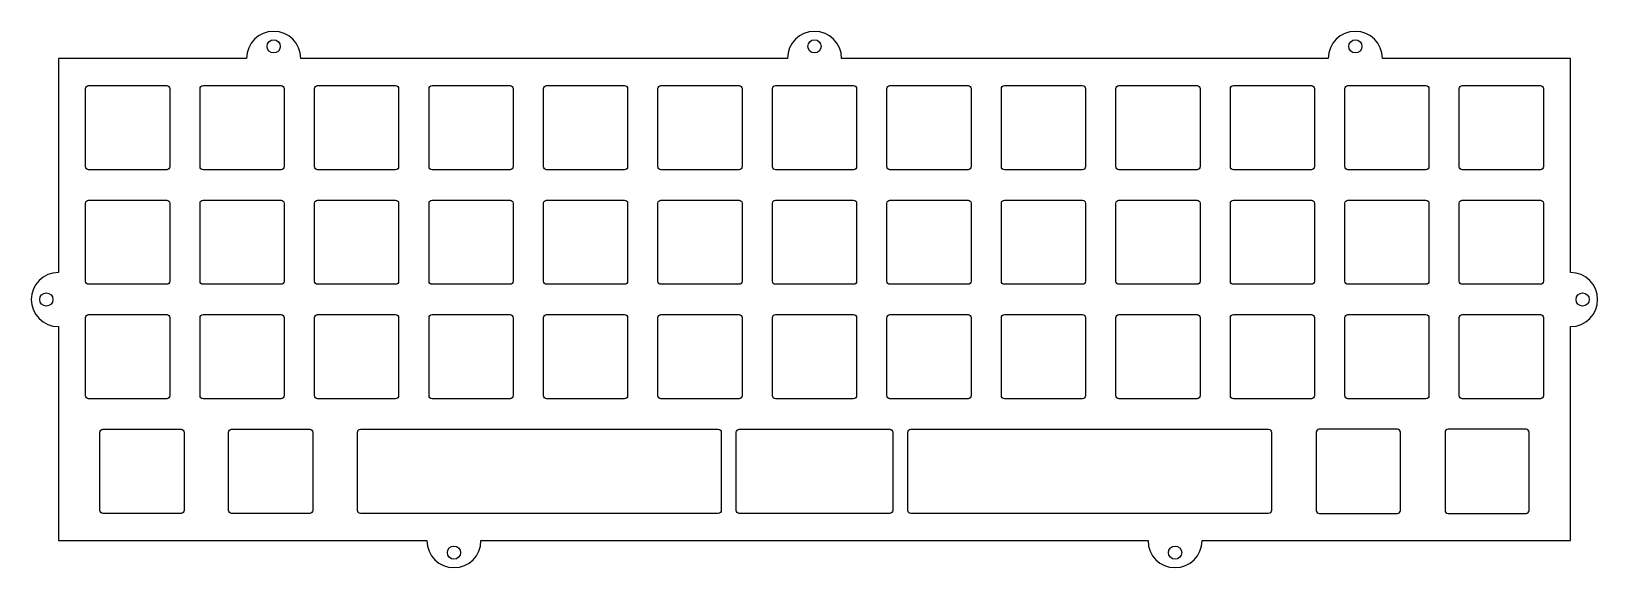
# Model space of a CAD drawing. Header units: millimetres. Extents: x 7 to 268, y -90 to -1.
import ezdxf

# ---------------------------------------------------------------- set-up
doc = ezdxf.new("R2010")
doc.units = ezdxf.units.MM
doc.layers.get('0').update_dxf_attribs({"linetype": 'CONTINUOUS'})

msp = doc.modelspace()

# ---------------------------------------------------------------- linework, layer by layer
for points in [[(222.78, -5.61), (141.78, -5.61, 1), (132.78, -5.61), (51.78, -5.61, 1), (42.78, -5.61), (11.45, -5.61), (11.45, -41.21, 1), (11.45, -50.21), (11.45, -85.81), (72.78, -85.81, 1), (81.78, -85.81), (192.78, -85.81, 1), (201.78, -85.81), (263.1, -85.81), (263.1, -50.21, 1), (263.1, -41.21), (263.1, -5.61), (231.78, -5.61, 1)], [(29.98, -23.63, -0.414214), (29.48, -24.13), (16.48, -24.13, -0.414214), (15.98, -23.63), (15.98, -10.63, -0.414214), (16.48, -10.13), (29.48, -10.13, -0.414214), (29.98, -10.63)], [(35.53, -24.13, -0.414214), (35.03, -23.63), (35.03, -10.63, -0.414214), (35.53, -10.13), (48.53, -10.13, -0.414214), (49.03, -10.63), (49.03, -23.63, -0.414214), (48.53, -24.13)], [(54.58, -24.13, -0.414214), (54.08, -23.63), (54.08, -10.63, -0.414214), (54.58, -10.13), (67.58, -10.13, -0.414214), (68.08, -10.63), (68.08, -23.63, -0.414214), (67.58, -24.13)], [(86.63, -24.13), (73.63, -24.13, -0.414214), (73.13, -23.63), (73.13, -10.63, -0.414214), (73.63, -10.13), (86.63, -10.13, -0.414214), (87.13, -10.63), (87.13, -23.63, -0.414214)], [(92.18, -10.63, -0.414214), (92.68, -10.13), (105.68, -10.13, -0.414214), (106.18, -10.63), (106.18, -23.63, -0.414214), (105.68, -24.13), (92.68, -24.13, -0.414214), (92.18, -23.63)], [(111.73, -24.13, -0.414214), (111.23, -23.63), (111.23, -10.63, -0.414214), (111.73, -10.13), (124.73, -10.13, -0.414214), (125.23, -10.63), (125.23, -23.63, -0.414214), (124.73, -24.13)], [(130.78, -24.13, -0.414214), (130.28, -23.63), (130.28, -10.63, -0.414214), (130.78, -10.13), (143.78, -10.13, -0.414214), (144.28, -10.63), (144.28, -23.63, -0.414214), (143.78, -24.13)], [(162.83, -24.13), (149.83, -24.13, -0.414214), (149.33, -23.63), (149.33, -10.63, -0.414214), (149.83, -10.13), (162.83, -10.13, -0.414214), (163.33, -10.63), (163.33, -23.63, -0.414214)], [(168.38, -10.63, -0.414214), (168.88, -10.13), (181.88, -10.13, -0.414214), (182.38, -10.63), (182.38, -23.63, -0.414214), (181.88, -24.13), (168.88, -24.13, -0.414214), (168.38, -23.63)], [(200.93, -10.13, -0.414214), (201.43, -10.63), (201.43, -23.63, -0.414214), (200.93, -24.13), (187.93, -24.13, -0.414214), (187.43, -23.63), (187.43, -10.63, -0.414214), (187.93, -10.13)], [(219.98, -10.13, -0.414214), (220.48, -10.63), (220.48, -23.63, -0.414214), (219.98, -24.13), (206.98, -24.13, -0.414214), (206.48, -23.63), (206.48, -10.63, -0.414214), (206.98, -10.13)], [(225.53, -23.63), (225.53, -10.63, -0.414214), (226.03, -10.13), (239.03, -10.13, -0.414214), (239.53, -10.63), (239.53, -23.63, -0.414214), (239.03, -24.13), (226.03, -24.13, -0.414214)], [(244.58, -10.63, -0.414214), (245.08, -10.13), (258.08, -10.13, -0.414214), (258.58, -10.63), (258.58, -23.63, -0.414214), (258.08, -24.13), (245.08, -24.13, -0.414214), (244.58, -23.63)], [(16.48, -43.18, -0.414214), (15.98, -42.68), (15.98, -29.68, -0.414214), (16.48, -29.18), (29.48, -29.18, -0.414214), (29.98, -29.68), (29.98, -42.68, -0.414214), (29.48, -43.18)], [(48.53, -29.18, -0.414214), (49.03, -29.68), (49.03, -42.68, -0.414214), (48.53, -43.18), (35.53, -43.18, -0.414214), (35.03, -42.68), (35.03, -29.68, -0.414214), (35.53, -29.18)], [(54.08, -29.68, -0.414214), (54.58, -29.18), (67.58, -29.18, -0.414214), (68.08, -29.68), (68.08, -42.68, -0.414214), (67.58, -43.18), (54.58, -43.18, -0.414214), (54.08, -42.68)], [(73.13, -29.68, -0.414214), (73.63, -29.18), (86.63, -29.18, -0.414214), (87.13, -29.68), (87.13, -42.68, -0.414214), (86.63, -43.18), (73.63, -43.18, -0.414214), (73.13, -42.68)], [(106.18, -42.68, -0.414214), (105.68, -43.18), (92.68, -43.18, -0.414214), (92.18, -42.68), (92.18, -29.68, -0.414214), (92.68, -29.18), (105.68, -29.18, -0.414214), (106.18, -29.68)], [(111.23, -29.68, -0.414214), (111.73, -29.18), (124.73, -29.18, -0.414214), (125.23, -29.68), (125.23, -42.68, -0.414214), (124.73, -43.18), (111.73, -43.18, -0.414214), (111.23, -42.68)], [(130.78, -29.18), (143.78, -29.18, -0.414214), (144.28, -29.68), (144.28, -42.68, -0.414214), (143.78, -43.18), (130.78, -43.18, -0.414214), (130.28, -42.68), (130.28, -29.68, -0.414214)], [(149.33, -29.68, -0.414214), (149.83, -29.18), (162.83, -29.18, -0.414214), (163.33, -29.68), (163.33, -42.68, -0.414214), (162.83, -43.18), (149.83, -43.18, -0.414214), (149.33, -42.68)], [(181.88, -43.18), (168.88, -43.18, -0.414214), (168.38, -42.68), (168.38, -29.68, -0.414214), (168.88, -29.18), (181.88, -29.18, -0.414214), (182.38, -29.68), (182.38, -42.68, -0.414214)], [(201.43, -42.68, -0.414214), (200.93, -43.18), (187.93, -43.18, -0.414214), (187.43, -42.68), (187.43, -29.68, -0.414214), (187.93, -29.18), (200.93, -29.18, -0.414214), (201.43, -29.68)], [(220.48, -29.68), (220.48, -42.68, -0.414214), (219.98, -43.18), (206.98, -43.18, -0.414214), (206.48, -42.68), (206.48, -29.68, -0.414214), (206.98, -29.18), (219.98, -29.18, -0.414214)], [(225.53, -42.68), (225.53, -29.68, -0.414214), (226.03, -29.18), (239.03, -29.18, -0.414214), (239.53, -29.68), (239.53, -42.68, -0.414214), (239.03, -43.18), (226.03, -43.18, -0.414214)], [(245.08, -43.18, -0.414214), (244.58, -42.68), (244.58, -29.68, -0.414214), (245.08, -29.18), (258.08, -29.18, -0.414214), (258.58, -29.68), (258.58, -42.68, -0.414214), (258.08, -43.18)], [(15.98, -48.73, -0.414214), (16.48, -48.23), (29.48, -48.23, -0.414214), (29.98, -48.73), (29.98, -61.73, -0.414214), (29.48, -62.23), (16.48, -62.23, -0.414214), (15.98, -61.73)], [(49.03, -48.73), (49.03, -61.73, -0.414214), (48.53, -62.23), (35.53, -62.23, -0.414214), (35.03, -61.73), (35.03, -48.73, -0.414214), (35.53, -48.23), (48.53, -48.23, -0.414214)], [(67.58, -48.23, -0.414214), (68.08, -48.73), (68.08, -61.73, -0.414214), (67.58, -62.23), (54.58, -62.23, -0.414214), (54.08, -61.73), (54.08, -48.73, -0.414214), (54.58, -48.23)], [(87.13, -61.73, -0.414214), (86.63, -62.23), (73.63, -62.23, -0.414214), (73.13, -61.73), (73.13, -48.73, -0.414214), (73.63, -48.23), (86.63, -48.23, -0.414214), (87.13, -48.73)], [(106.18, -61.73, -0.414214), (105.68, -62.23), (92.68, -62.23, -0.414214), (92.18, -61.73), (92.18, -48.73, -0.414214), (92.68, -48.23), (105.68, -48.23, -0.414214), (106.18, -48.73)], [(111.73, -62.23, -0.414214), (111.23, -61.73), (111.23, -48.73, -0.414214), (111.73, -48.23), (124.73, -48.23, -0.414214), (125.23, -48.73), (125.23, -61.73, -0.414214), (124.73, -62.23)], [(130.28, -48.73, -0.414214), (130.78, -48.23), (143.78, -48.23, -0.414214), (144.28, -48.73), (144.28, -61.73, -0.414214), (143.78, -62.23), (130.78, -62.23, -0.414214), (130.28, -61.73)], [(149.33, -61.73), (149.33, -48.73, -0.414214), (149.83, -48.23), (162.83, -48.23, -0.414214), (163.33, -48.73), (163.33, -61.73, -0.414214), (162.83, -62.23), (149.83, -62.23, -0.414214)], [(168.88, -48.23), (181.88, -48.23, -0.414214), (182.38, -48.73), (182.38, -61.73, -0.414214), (181.88, -62.23), (168.88, -62.23, -0.414214), (168.38, -61.73), (168.38, -48.73, -0.414214)], [(187.93, -62.23, -0.414214), (187.43, -61.73), (187.43, -48.73, -0.414214), (187.93, -48.23), (200.93, -48.23, -0.414214), (201.43, -48.73), (201.43, -61.73, -0.414214), (200.93, -62.23)], [(206.48, -48.73, -0.414214), (206.98, -48.23), (219.98, -48.23, -0.414214), (220.48, -48.73), (220.48, -61.73, -0.414214), (219.98, -62.23), (206.98, -62.23, -0.414214), (206.48, -61.73)], [(225.53, -61.73), (225.53, -48.73, -0.414214), (226.03, -48.23), (239.03, -48.23, -0.414214), (239.53, -48.73), (239.53, -61.73, -0.414214), (239.03, -62.23), (226.03, -62.23, -0.414214)], [(258.08, -62.23), (245.08, -62.23, -0.414214), (244.58, -61.73), (244.58, -48.73, -0.414214), (245.08, -48.23), (258.08, -48.23, -0.414214), (258.58, -48.73), (258.58, -61.73, -0.414214)], [(31.86, -67.28, -0.414214), (32.36, -67.78), (32.36, -80.78, -0.414214), (31.86, -81.28), (18.86, -81.28, -0.414214), (18.36, -80.78), (18.36, -67.78, -0.414214), (18.86, -67.28)], [(39.79, -80.78), (39.79, -67.78, -0.414214), (40.29, -67.28), (53.29, -67.28, -0.414214), (53.79, -67.78), (53.79, -80.78, -0.414214), (53.29, -81.28), (40.29, -81.28, -0.414214)], [(64.1, -67.28), (74.72, -67.28), (102.2, -67.28), (112.82, -67.28), (121.26, -67.28, -0.414214), (121.76, -67.78), (121.76, -80.78, -0.414214), (121.26, -81.28), (112.82, -81.28), (102.2, -81.28), (76.63, -81.28), (74.72, -81.28), (64.1, -81.28), (61.72, -81.28, -0.414214), (61.22, -80.78), (61.22, -67.78, -0.414214), (61.72, -67.28)], [(143.3, -81.28), (131.25, -81.28), (124.75, -81.28, -0.414214), (124.25, -80.78), (124.25, -67.78, -0.414214), (124.75, -67.28), (149.8, -67.28, -0.414214), (150.3, -67.78), (150.3, -80.78, -0.414214), (149.8, -81.28)], [(161.73, -81.28), (153.3, -81.28, -0.414214), (152.8, -80.78), (152.8, -67.78, -0.414214), (153.3, -67.28), (161.73, -67.28), (172.35, -67.28), (199.83, -67.28), (210.45, -67.28), (212.83, -67.28, -0.414214), (213.33, -67.78), (213.33, -80.78, -0.414214), (212.83, -81.28), (210.45, -81.28), (199.83, -81.28), (197.93, -81.28), (172.35, -81.28)], [(234.27, -67.28), (221.27, -67.28, 0.414214), (220.77, -67.78), (220.77, -80.78, 0.414214), (221.27, -81.28), (234.27, -81.28, 0.414214), (234.77, -80.78), (234.77, -67.78, 0.414214)], [(242.2, -67.78), (242.2, -80.78, 0.414214), (242.7, -81.28), (255.7, -81.28, 0.414214), (256.2, -80.78), (256.2, -67.78, 0.414214), (255.7, -67.28), (242.7, -67.28, 0.414214)]]:
    msp.add_lwpolyline(points, format="xyb", close=True)
for centre in [(47.28, -3.61), (137.28, -3.61), (227.28, -3.61), (9.45, -45.71), (265.1, -45.71), (77.28, -87.81), (197.28, -87.81)]:
    msp.add_circle(centre, 1.1)

doc.saveas('drawing.dxf')
